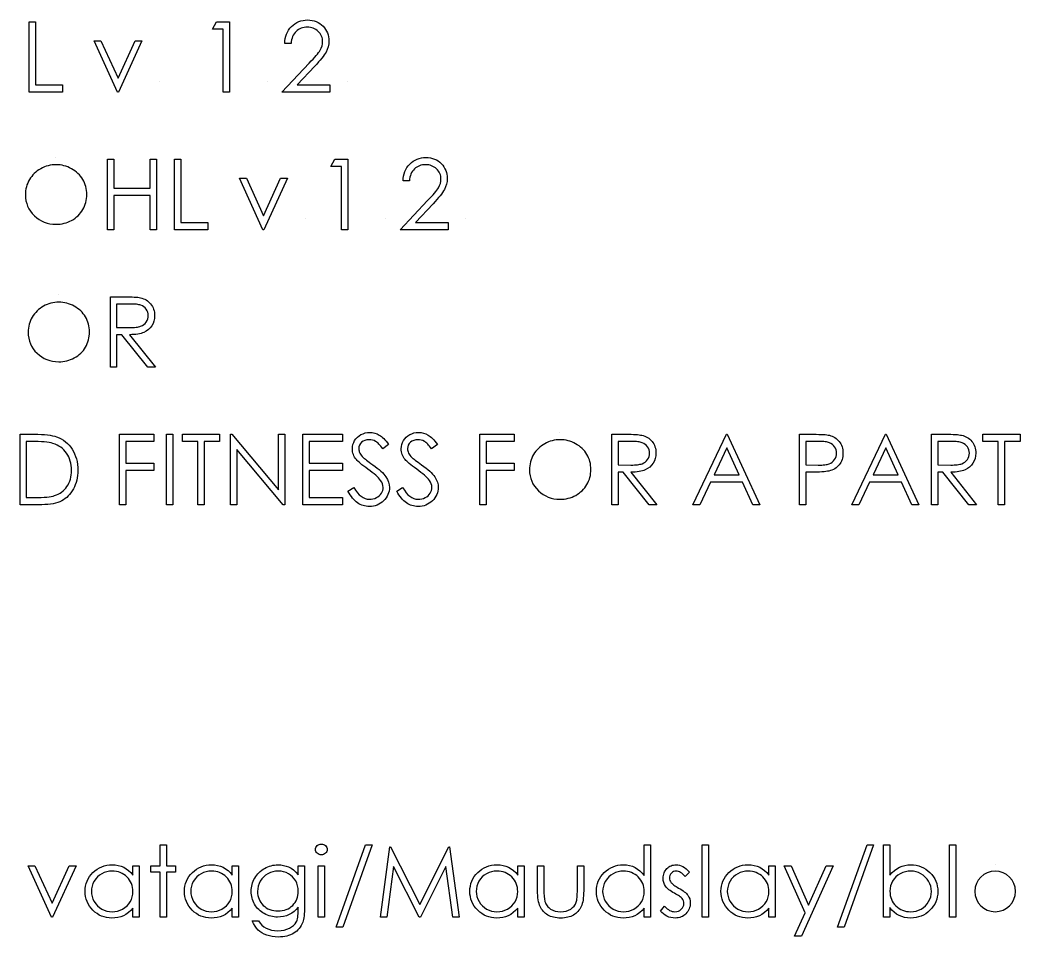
# Model space of a CAD drawing. Header units: millimetres. Extents: x 25 to 318, y 0 to 139.
# Drawn here: x 217.88 to 267.55, y 86.54 to 132.11 of the extents above; entities that cross this region are included whole.
import ezdxf

# ---------------------------------------------------------------- set-up
doc = ezdxf.new("R2010")
doc.units = ezdxf.units.MM

msp = doc.modelspace()

# ---------------------------------------------------------------- linework, layer by layer
at = {"color": 7, "linetype": 'Continuous'}
for p, q in [((224.814, 129.061), (224.814, 129.061)), ((230.154, 129.061), (230.154, 129.061)), ((234.148, 129.061), (234.148, 129.061)), ((219.654, 125.279), (219.654, 125.279)), ((232.039, 122.228), (232.039, 122.228)), ((236.032, 122.228), (236.032, 122.228)), ((240.026, 122.228), (240.026, 122.228)), ((219.789, 118.446), (219.789, 118.446)), ((244.693, 111.613), (244.692, 111.613)), ((266.322, 90.125), (266.322, 90.125))]:
    msp.add_line(p, q, dxfattribs=at)
at = {"color": 7, "linetype": 'Continuous', "flags": 128}
for points in [[(218.33, 132.023), (218.644, 132.023), (218.644, 132.023), (218.644, 128.882), (218.644, 128.882), (219.991, 128.882), (219.991, 128.882), (219.991, 128.523), (219.991, 128.523), (218.33, 128.523), (218.33, 128.523), (218.33, 132.023)], [(227.645, 132.023), (228.292, 132.023), (228.292, 132.023), (228.292, 128.523), (228.292, 128.523), (227.978, 128.523), (227.978, 128.523), (227.978, 131.664), (227.978, 131.664), (227.439, 131.664), (227.439, 131.664), (227.645, 132.023)], [(231.343, 130.946), (231.029, 130.946), (231.029, 130.946), (231.037, 131.071), (231.056, 131.19), (231.083, 131.303), (231.121, 131.411), (231.168, 131.512), (231.225, 131.609), (231.291, 131.7), (231.368, 131.785), (231.451, 131.862), (231.54, 131.928), (231.633, 131.984), (231.731, 132.031), (231.834, 132.066), (231.941, 132.092), (232.053, 132.108), (232.17, 132.113), (232.17, 132.113), (232.285, 132.108), (232.396, 132.093), (232.499, 132.069), (232.598, 132.036), (232.691, 131.991), (232.778, 131.938), (232.86, 131.876), (232.935, 131.803), (233.004, 131.724), (233.063, 131.641), (233.113, 131.555), (233.155, 131.466), (233.186, 131.372), (233.21, 131.276), (233.223, 131.176), (233.228, 131.072), (233.228, 131.072), (233.219, 130.926), (233.191, 130.785), (233.146, 130.649), (233.083, 130.518), (233.042, 130.45), (232.993, 130.377), (232.935, 130.297), (232.87, 130.213), (232.794, 130.122), (232.712, 130.026), (232.62, 129.924), (232.52, 129.816), (232.52, 129.816), (231.644, 128.882), (231.644, 128.882), (233.273, 128.882), (233.273, 128.882), (233.273, 128.523), (233.273, 128.523), (230.894, 128.523), (230.894, 128.523), (232.252, 129.971), (232.252, 129.971), (232.351, 130.075), (232.44, 130.172), (232.521, 130.262), (232.593, 130.344), (232.655, 130.421), (232.709, 130.49), (232.753, 130.552), (232.789, 130.607), (232.844, 130.713), (232.883, 130.82), (232.906, 130.931), (232.914, 131.044), (232.914, 131.044), (232.91, 131.116), (232.9, 131.184), (232.883, 131.25), (232.859, 131.314), (232.827, 131.376), (232.79, 131.434), (232.745, 131.49), (232.694, 131.544), (232.637, 131.593), (232.577, 131.636), (232.515, 131.672), (232.449, 131.701), (232.379, 131.724), (232.308, 131.74), (232.233, 131.75), (232.154, 131.754), (232.154, 131.754), (232.072, 131.75), (231.994, 131.74), (231.919, 131.724), (231.847, 131.7), (231.779, 131.671), (231.715, 131.634), (231.654, 131.591), (231.596, 131.541), (231.544, 131.486), (231.497, 131.425), (231.457, 131.358), (231.422, 131.287), (231.393, 131.21), (231.371, 131.127), (231.354, 131.039), (231.343, 130.946)], [(221.561, 131.081), (221.901, 131.081), (221.901, 131.081), (222.75, 129.218), (222.75, 129.218), (223.599, 131.081), (223.599, 131.081), (223.939, 131.081), (223.939, 131.081), (222.773, 128.523), (222.773, 128.523), (222.728, 128.523), (222.728, 128.523), (221.561, 131.081)], [(222.234, 125.19), (222.548, 125.19), (222.548, 125.19), (222.548, 123.754), (222.548, 123.754), (224.343, 123.754), (224.343, 123.754), (224.343, 125.19), (224.343, 125.19), (224.657, 125.19), (224.657, 125.19), (224.657, 121.69), (224.657, 121.69), (224.343, 121.69), (224.343, 121.69), (224.343, 123.395), (224.343, 123.395), (222.548, 123.395), (222.548, 123.395), (222.548, 121.69), (222.548, 121.69), (222.234, 121.69), (222.234, 121.69), (222.234, 125.19)], [(225.555, 125.19), (225.869, 125.19), (225.869, 125.19), (225.869, 122.049), (225.869, 122.049), (227.215, 122.049), (227.215, 122.049), (227.215, 121.69), (227.215, 121.69), (225.555, 121.69), (225.555, 121.69), (225.555, 125.19)], [(233.523, 125.19), (234.17, 125.19), (234.17, 125.19), (234.17, 121.69), (234.17, 121.69), (233.856, 121.69), (233.856, 121.69), (233.856, 124.831), (233.856, 124.831), (233.318, 124.831), (233.318, 124.831), (233.523, 125.19)], [(237.221, 124.113), (236.907, 124.113), (236.907, 124.113), (236.916, 124.237), (236.934, 124.357), (236.961, 124.47), (236.999, 124.577), (237.046, 124.679), (237.103, 124.776), (237.169, 124.866), (237.246, 124.951), (237.329, 125.028), (237.418, 125.095), (237.512, 125.151), (237.609, 125.197), (237.712, 125.233), (237.819, 125.259), (237.932, 125.274), (238.049, 125.279), (238.049, 125.279), (238.164, 125.274), (238.274, 125.26), (238.378, 125.236), (238.476, 125.202), (238.569, 125.158), (238.656, 125.105), (238.738, 125.042), (238.814, 124.969), (238.882, 124.89), (238.941, 124.807), (238.992, 124.721), (239.033, 124.632), (239.065, 124.539), (239.088, 124.442), (239.101, 124.343), (239.106, 124.239), (239.106, 124.239), (239.097, 124.093), (239.07, 123.952), (239.025, 123.816), (238.961, 123.684), (238.92, 123.617), (238.871, 123.543), (238.814, 123.464), (238.748, 123.38), (238.673, 123.289), (238.59, 123.193), (238.498, 123.091), (238.398, 122.983), (238.398, 122.983), (237.522, 122.049), (237.522, 122.049), (239.151, 122.049), (239.151, 122.049), (239.151, 121.69), (239.151, 121.69), (236.773, 121.69), (236.773, 121.69), (238.13, 123.138), (238.13, 123.138), (238.229, 123.242), (238.319, 123.339), (238.399, 123.428), (238.471, 123.511), (238.533, 123.588), (238.587, 123.656), (238.631, 123.719), (238.667, 123.774), (238.722, 123.879), (238.761, 123.987), (238.784, 124.097), (238.792, 124.211), (238.792, 124.211), (238.788, 124.282), (238.778, 124.351), (238.761, 124.417), (238.737, 124.481), (238.706, 124.542), (238.668, 124.601), (238.624, 124.657), (238.572, 124.711), (238.515, 124.76), (238.455, 124.803), (238.393, 124.838), (238.327, 124.868), (238.258, 124.891), (238.186, 124.907), (238.111, 124.917), (238.033, 124.92), (238.033, 124.92), (237.951, 124.917), (237.872, 124.907), (237.797, 124.89), (237.725, 124.867), (237.657, 124.838), (237.593, 124.801), (237.532, 124.758), (237.474, 124.708), (237.422, 124.653), (237.376, 124.592), (237.335, 124.525), (237.3, 124.453), (237.271, 124.376), (237.249, 124.294), (237.232, 124.206), (237.221, 124.113)], [(219.669, 124.92), (219.57, 124.918), (219.472, 124.908), (219.375, 124.892), (219.28, 124.871), (219.186, 124.842), (219.092, 124.807), (219.001, 124.767), (218.911, 124.72), (218.824, 124.668), (218.742, 124.611), (218.665, 124.55), (218.593, 124.485), (218.525, 124.416), (218.462, 124.342), (218.405, 124.263), (218.352, 124.181), (218.305, 124.095), (218.264, 124.007), (218.229, 123.916), (218.201, 123.822), (218.179, 123.727), (218.163, 123.629), (218.154, 123.529), (218.151, 123.426), (218.151, 123.426), (218.158, 123.274), (218.179, 123.129), (218.213, 122.99), (218.262, 122.857), (218.325, 122.729), (218.401, 122.608), (218.492, 122.493), (218.596, 122.384), (218.71, 122.284), (218.83, 122.198), (218.956, 122.125), (219.087, 122.065), (219.224, 122.018), (219.367, 121.985), (219.515, 121.965), (219.669, 121.959), (219.669, 121.959), (219.773, 121.962), (219.875, 121.971), (219.975, 121.986), (220.073, 122.008), (220.169, 122.035), (220.263, 122.068), (220.355, 122.108), (220.446, 122.154), (220.533, 122.205), (220.615, 122.26), (220.691, 122.321), (220.763, 122.385), (220.831, 122.454), (220.893, 122.527), (220.95, 122.605), (221.002, 122.688), (221.049, 122.774), (221.09, 122.863), (221.124, 122.953), (221.152, 123.046), (221.174, 123.142), (221.19, 123.239), (221.199, 123.339), (221.202, 123.442), (221.202, 123.442), (221.199, 123.543), (221.19, 123.643), (221.174, 123.74), (221.152, 123.834), (221.124, 123.926), (221.09, 124.015), (221.049, 124.102), (221.002, 124.187), (220.95, 124.268), (220.892, 124.345), (220.829, 124.418), (220.762, 124.487), (220.689, 124.552), (220.61, 124.612), (220.528, 124.668), (220.439, 124.72), (220.348, 124.767), (220.255, 124.807), (220.161, 124.842), (220.066, 124.871), (219.968, 124.892), (219.87, 124.908), (219.77, 124.918), (219.669, 124.92)], [(228.785, 124.247), (229.126, 124.247), (229.126, 124.247), (229.975, 122.385), (229.975, 122.385), (230.824, 124.247), (230.824, 124.247), (231.164, 124.247), (231.164, 124.247), (229.997, 121.69), (229.997, 121.69), (229.952, 121.69), (229.952, 121.69), (228.785, 124.247)], [(222.369, 118.356), (223.069, 118.356), (223.069, 118.356), (223.209, 118.356), (223.338, 118.353), (223.455, 118.349), (223.56, 118.344), (223.653, 118.337), (223.735, 118.33), (223.805, 118.32), (223.862, 118.309), (223.862, 118.309), (223.939, 118.288), (224.012, 118.262), (224.081, 118.231), (224.146, 118.196), (224.208, 118.154), (224.266, 118.108), (224.321, 118.057), (224.371, 118), (224.417, 117.94), (224.457, 117.875), (224.491, 117.808), (224.518, 117.737), (224.54, 117.663), (224.556, 117.586), (224.565, 117.504), (224.568, 117.42), (224.568, 117.42), (224.559, 117.281), (224.533, 117.15), (224.49, 117.028), (224.429, 116.915), (224.353, 116.812), (224.262, 116.723), (224.155, 116.648), (224.035, 116.585), (223.967, 116.559), (223.894, 116.536), (223.815, 116.517), (223.73, 116.501), (223.638, 116.488), (223.54, 116.479), (223.437, 116.474), (223.327, 116.472), (223.327, 116.472), (224.612, 114.856), (224.612, 114.856), (224.224, 114.856), (224.224, 114.856), (222.938, 116.472), (222.938, 116.472), (222.683, 116.472), (222.683, 116.472), (222.683, 114.856), (222.683, 114.856), (222.369, 114.856), (222.369, 114.856), (222.369, 118.356)], [(219.804, 118.087), (219.705, 118.084), (219.606, 118.074), (219.51, 118.059), (219.414, 118.037), (219.32, 118.008), (219.227, 117.974), (219.136, 117.933), (219.045, 117.886), (218.959, 117.835), (218.877, 117.778), (218.799, 117.717), (218.727, 117.652), (218.66, 117.582), (218.597, 117.509), (218.539, 117.43), (218.487, 117.347), (218.44, 117.262), (218.398, 117.173), (218.364, 117.082), (218.336, 116.989), (218.314, 116.894), (218.298, 116.796), (218.288, 116.695), (218.285, 116.592), (218.285, 116.592), (218.292, 116.441), (218.314, 116.296), (218.348, 116.157), (218.397, 116.024), (218.459, 115.896), (218.536, 115.775), (218.626, 115.66), (218.731, 115.55), (218.845, 115.451), (218.965, 115.365), (219.09, 115.292), (219.221, 115.232), (219.359, 115.185), (219.501, 115.152), (219.65, 115.132), (219.804, 115.125), (219.804, 115.125), (219.908, 115.128), (220.01, 115.137), (220.11, 115.153), (220.208, 115.175), (220.304, 115.202), (220.398, 115.235), (220.49, 115.275), (220.58, 115.32), (220.667, 115.372), (220.749, 115.427), (220.826, 115.487), (220.898, 115.552), (220.965, 115.62), (221.028, 115.694), (221.084, 115.772), (221.137, 115.855), (221.184, 115.941), (221.225, 116.029), (221.259, 116.12), (221.287, 116.213), (221.309, 116.308), (221.324, 116.406), (221.334, 116.506), (221.337, 116.608), (221.337, 116.608), (221.334, 116.71), (221.324, 116.81), (221.309, 116.906), (221.287, 117.001), (221.259, 117.093), (221.225, 117.182), (221.184, 117.269), (221.137, 117.354), (221.084, 117.435), (221.027, 117.512), (220.964, 117.585), (220.896, 117.654), (220.824, 117.718), (220.745, 117.779), (220.662, 117.835), (220.574, 117.886), (220.483, 117.933), (220.39, 117.974), (220.296, 118.008), (220.2, 118.037), (220.103, 118.059), (220.005, 118.074), (219.905, 118.084), (219.804, 118.087)], [(222.683, 117.997), (222.683, 116.831), (222.683, 116.831), (223.324, 116.826), (223.324, 116.826), (223.413, 116.826), (223.498, 116.83), (223.575, 116.835), (223.648, 116.842), (223.714, 116.851), (223.773, 116.862), (223.827, 116.875), (223.875, 116.891), (223.959, 116.929), (224.034, 116.976), (224.098, 117.033), (224.153, 117.1), (224.197, 117.174), (224.228, 117.252), (224.247, 117.335), (224.253, 117.421), (224.253, 117.421), (224.247, 117.505), (224.228, 117.586), (224.196, 117.662), (224.152, 117.734), (224.097, 117.8), (224.035, 117.856), (223.965, 117.901), (223.886, 117.936), (223.841, 117.95), (223.79, 117.963), (223.732, 117.973), (223.667, 117.982), (223.595, 117.989), (223.517, 117.994), (223.431, 117.997), (223.339, 117.997), (223.339, 117.997), (222.683, 117.997)], [(217.882, 108.023), (217.882, 111.523), (217.882, 111.523), (218.588, 111.523), (218.588, 111.523), (218.773, 111.521), (218.945, 111.515), (219.103, 111.505), (219.249, 111.491), (219.381, 111.474), (219.5, 111.452), (219.606, 111.426), (219.699, 111.397), (219.699, 111.397), (219.82, 111.348), (219.933, 111.292), (220.04, 111.226), (220.141, 111.153), (220.234, 111.071), (220.321, 110.982), (220.401, 110.884), (220.474, 110.778), (220.54, 110.665), (220.596, 110.548), (220.644, 110.424), (220.683, 110.296), (220.714, 110.162), (220.736, 110.023), (220.749, 109.878), (220.753, 109.729), (220.753, 109.729), (220.75, 109.599), (220.739, 109.474), (220.723, 109.352), (220.698, 109.234), (220.667, 109.121), (220.629, 109.011), (220.584, 108.905), (220.532, 108.803), (220.474, 108.706), (220.413, 108.617), (220.347, 108.533), (220.278, 108.456), (220.204, 108.385), (220.126, 108.322), (220.043, 108.264), (219.957, 108.213), (219.864, 108.168), (219.763, 108.129), (219.652, 108.097), (219.533, 108.071), (219.404, 108.05), (219.267, 108.035), (219.121, 108.026), (218.966, 108.023), (218.966, 108.023), (217.882, 108.023)], [(222.817, 111.523), (224.523, 111.523), (224.523, 111.523), (224.523, 111.164), (224.523, 111.164), (223.132, 111.164), (223.132, 111.164), (223.132, 110.087), (223.132, 110.087), (224.523, 110.087), (224.523, 110.087), (224.523, 109.728), (224.523, 109.728), (223.132, 109.728), (223.132, 109.728), (223.132, 108.023), (223.132, 108.023), (222.818, 108.023), (222.818, 108.023), (222.818, 111.523)], [(225.151, 111.523), (225.465, 111.523), (225.465, 111.523), (225.465, 108.023), (225.465, 108.023), (225.151, 108.023), (225.151, 108.023), (225.151, 111.523)], [(225.958, 111.164), (225.959, 111.523), (225.959, 111.523), (227.798, 111.523), (227.798, 111.523), (227.798, 111.164), (227.798, 111.164), (227.035, 111.164), (227.035, 111.164), (227.035, 108.023), (227.035, 108.023), (226.721, 108.023), (226.721, 108.023), (226.721, 111.164), (226.721, 111.164), (225.959, 111.164)], [(228.337, 108.023), (228.337, 111.523), (228.337, 111.523), (228.403, 111.523), (228.403, 111.523), (230.715, 108.768), (230.715, 108.768), (230.715, 111.523), (230.715, 111.523), (231.029, 111.523), (231.029, 111.523), (231.029, 108.023), (231.029, 108.023), (230.958, 108.023), (230.958, 108.023), (228.651, 110.771), (228.651, 110.771), (228.651, 108.023), (228.651, 108.023), (228.337, 108.023)], [(231.926, 111.523), (233.901, 111.523), (233.901, 111.523), (233.901, 111.164), (233.901, 111.164), (232.241, 111.164), (232.241, 111.164), (232.241, 110.087), (232.241, 110.087), (233.901, 110.087), (233.901, 110.087), (233.901, 109.728), (233.901, 109.728), (232.241, 109.728), (232.241, 109.728), (232.241, 108.382), (232.241, 108.382), (233.901, 108.382), (233.901, 108.382), (233.901, 108.023), (233.901, 108.023), (231.927, 108.023), (231.927, 108.023), (231.927, 111.523)], [(234.17, 108.698), (234.466, 108.875), (234.466, 108.875), (234.551, 108.739), (234.638, 108.62), (234.73, 108.52), (234.824, 108.438), (234.922, 108.374), (235.023, 108.329), (235.127, 108.301), (235.234, 108.292), (235.234, 108.292), (235.326, 108.297), (235.415, 108.312), (235.502, 108.338), (235.585, 108.373), (235.662, 108.418), (235.729, 108.47), (235.787, 108.528), (235.835, 108.593), (235.872, 108.663), (235.899, 108.735), (235.914, 108.809), (235.92, 108.885), (235.92, 108.885), (235.912, 108.972), (235.889, 109.059), (235.849, 109.144), (235.795, 109.229), (235.795, 109.229), (235.747, 109.288), (235.691, 109.351), (235.625, 109.416), (235.551, 109.485), (235.467, 109.556), (235.375, 109.63), (235.274, 109.707), (235.164, 109.787), (235.164, 109.787), (235.054, 109.866), (234.955, 109.94), (234.867, 110.008), (234.79, 110.071), (234.723, 110.128), (234.668, 110.178), (234.624, 110.224), (234.59, 110.263), (234.59, 110.263), (234.544, 110.325), (234.505, 110.388), (234.471, 110.453), (234.444, 110.52), (234.422, 110.586), (234.406, 110.655), (234.397, 110.725), (234.394, 110.796), (234.394, 110.796), (234.401, 110.907), (234.422, 111.013), (234.457, 111.114), (234.505, 111.21), (234.567, 111.299), (234.639, 111.378), (234.723, 111.446), (234.818, 111.505), (234.921, 111.552), (235.029, 111.586), (235.14, 111.606), (235.257, 111.613), (235.257, 111.613), (235.38, 111.605), (235.5, 111.581), (235.615, 111.541), (235.727, 111.486), (235.782, 111.451), (235.837, 111.409), (235.894, 111.361), (235.952, 111.306), (236.01, 111.245), (236.069, 111.177), (236.129, 111.102), (236.189, 111.02), (236.189, 111.02), (235.905, 110.805), (235.905, 110.805), (235.853, 110.871), (235.804, 110.93), (235.756, 110.984), (235.71, 111.032), (235.666, 111.074), (235.624, 111.111), (235.584, 111.141), (235.546, 111.166), (235.47, 111.205), (235.391, 111.232), (235.308, 111.248), (235.222, 111.254), (235.222, 111.254), (235.114, 111.246), (235.016, 111.221), (234.929, 111.181), (234.852, 111.125), (234.789, 111.058), (234.744, 110.983), (234.718, 110.9), (234.709, 110.811), (234.709, 110.811), (234.711, 110.754), (234.721, 110.699), (234.736, 110.644), (234.758, 110.59), (234.788, 110.536), (234.828, 110.479), (234.878, 110.42), (234.939, 110.358), (234.939, 110.358), (234.962, 110.338), (234.995, 110.311), (235.039, 110.278), (235.093, 110.238), (235.157, 110.191), (235.231, 110.137), (235.315, 110.077), (235.41, 110.01), (235.41, 110.01), (235.523, 109.926), (235.628, 109.846), (235.722, 109.767), (235.808, 109.691), (235.884, 109.617), (235.952, 109.546), (236.01, 109.476), (236.058, 109.409), (236.135, 109.277), (236.19, 109.145), (236.223, 109.013), (236.234, 108.88), (236.234, 108.88), (236.23, 108.786), (236.216, 108.695), (236.194, 108.608), (236.161, 108.523), (236.121, 108.441), (236.07, 108.362), (236.011, 108.287), (235.943, 108.215), (235.868, 108.149), (235.789, 108.092), (235.706, 108.043), (235.62, 108.004), (235.53, 107.973), (235.435, 107.951), (235.337, 107.937), (235.234, 107.933), (235.234, 107.933), (235.155, 107.936), (235.077, 107.944), (235.002, 107.958), (234.928, 107.977), (234.856, 108.002), (234.786, 108.032), (234.718, 108.068), (234.652, 108.109), (234.587, 108.157), (234.524, 108.212), (234.462, 108.275), (234.401, 108.345), (234.341, 108.422), (234.283, 108.507), (234.226, 108.599), (234.17, 108.698)], [(236.593, 108.698), (236.889, 108.875), (236.889, 108.875), (236.974, 108.739), (237.062, 108.62), (237.153, 108.52), (237.247, 108.438), (237.345, 108.374), (237.446, 108.329), (237.55, 108.301), (237.657, 108.292), (237.657, 108.292), (237.749, 108.297), (237.838, 108.312), (237.925, 108.338), (238.008, 108.373), (238.085, 108.418), (238.152, 108.47), (238.21, 108.528), (238.258, 108.593), (238.295, 108.663), (238.322, 108.735), (238.338, 108.809), (238.343, 108.885), (238.343, 108.885), (238.335, 108.972), (238.312, 109.059), (238.272, 109.144), (238.218, 109.229), (238.218, 109.229), (238.17, 109.288), (238.114, 109.351), (238.048, 109.416), (237.974, 109.485), (237.89, 109.556), (237.798, 109.63), (237.697, 109.707), (237.587, 109.787), (237.587, 109.787), (237.477, 109.866), (237.378, 109.94), (237.29, 110.008), (237.213, 110.071), (237.146, 110.128), (237.091, 110.178), (237.047, 110.224), (237.013, 110.263), (237.013, 110.263), (236.968, 110.325), (236.928, 110.388), (236.894, 110.453), (236.867, 110.52), (236.845, 110.586), (236.829, 110.655), (236.82, 110.725), (236.818, 110.796), (236.818, 110.796), (236.825, 110.907), (236.846, 111.013), (236.88, 111.114), (236.928, 111.21), (236.99, 111.299), (237.062, 111.378), (237.146, 111.446), (237.241, 111.505), (237.344, 111.552), (237.452, 111.586), (237.564, 111.606), (237.68, 111.613), (237.68, 111.613), (237.803, 111.605), (237.923, 111.581), (238.038, 111.541), (238.15, 111.486), (238.205, 111.451), (238.26, 111.409), (238.317, 111.361), (238.375, 111.306), (238.433, 111.245), (238.492, 111.177), (238.552, 111.102), (238.612, 111.02), (238.612, 111.02), (238.328, 110.805), (238.328, 110.805), (238.277, 110.871), (238.227, 110.93), (238.179, 110.984), (238.133, 111.032), (238.089, 111.074), (238.047, 111.111), (238.007, 111.141), (237.969, 111.166), (237.893, 111.205), (237.814, 111.232), (237.731, 111.248), (237.645, 111.254), (237.645, 111.254), (237.537, 111.246), (237.439, 111.221), (237.352, 111.181), (237.275, 111.125), (237.212, 111.058), (237.167, 110.983), (237.141, 110.9), (237.132, 110.811), (237.132, 110.811), (237.134, 110.754), (237.144, 110.699), (237.159, 110.644), (237.181, 110.59), (237.211, 110.536), (237.251, 110.479), (237.301, 110.42), (237.362, 110.358), (237.362, 110.358), (237.385, 110.338), (237.418, 110.311), (237.462, 110.278), (237.516, 110.238), (237.58, 110.191), (237.654, 110.137), (237.738, 110.077), (237.833, 110.01), (237.833, 110.01), (237.946, 109.926), (238.051, 109.846), (238.145, 109.767), (238.231, 109.691), (238.307, 109.617), (238.375, 109.546), (238.433, 109.476), (238.481, 109.409), (238.558, 109.277), (238.613, 109.145), (238.646, 109.013), (238.657, 108.88), (238.657, 108.88), (238.653, 108.786), (238.639, 108.695), (238.617, 108.608), (238.584, 108.523), (238.544, 108.441), (238.493, 108.362), (238.434, 108.287), (238.366, 108.215), (238.291, 108.149), (238.212, 108.092), (238.129, 108.043), (238.043, 108.004), (237.953, 107.973), (237.858, 107.951), (237.76, 107.937), (237.657, 107.933), (237.657, 107.933), (237.578, 107.936), (237.5, 107.944), (237.425, 107.958), (237.351, 107.977), (237.28, 108.002), (237.209, 108.032), (237.141, 108.068), (237.075, 108.109), (237.01, 108.157), (236.947, 108.212), (236.885, 108.275), (236.824, 108.345), (236.764, 108.422), (236.706, 108.507), (236.649, 108.599), (236.593, 108.698)], [(240.721, 111.523), (242.427, 111.523), (242.427, 111.523), (242.427, 111.164), (242.427, 111.164), (241.035, 111.164), (241.035, 111.164), (241.035, 110.087), (241.035, 110.087), (242.427, 110.087), (242.427, 110.087), (242.427, 109.728), (242.427, 109.728), (241.035, 109.728), (241.035, 109.728), (241.035, 108.023), (241.035, 108.023), (240.721, 108.023), (240.721, 108.023), (240.721, 111.523)], [(247.273, 111.523), (247.973, 111.523), (247.973, 111.523), (248.113, 111.522), (248.242, 111.52), (248.359, 111.516), (248.464, 111.511), (248.557, 111.504), (248.638, 111.496), (248.709, 111.486), (248.766, 111.475), (248.766, 111.475), (248.842, 111.455), (248.915, 111.429), (248.985, 111.398), (249.05, 111.362), (249.112, 111.321), (249.17, 111.275), (249.225, 111.224), (249.275, 111.167), (249.321, 111.106), (249.361, 111.042), (249.395, 110.975), (249.422, 110.904), (249.444, 110.829), (249.459, 110.752), (249.469, 110.671), (249.471, 110.587), (249.471, 110.587), (249.463, 110.447), (249.437, 110.317), (249.394, 110.195), (249.333, 110.081), (249.257, 109.979), (249.166, 109.89), (249.059, 109.814), (248.939, 109.752), (248.871, 109.726), (248.798, 109.703), (248.719, 109.684), (248.634, 109.668), (248.542, 109.655), (248.444, 109.646), (248.34, 109.64), (248.23, 109.638), (248.23, 109.638), (249.516, 108.023), (249.516, 108.023), (249.128, 108.023), (249.128, 108.023), (247.842, 109.638), (247.842, 109.638), (247.587, 109.638), (247.587, 109.638), (247.587, 108.023), (247.587, 108.023), (247.273, 108.023), (247.273, 108.023), (247.273, 111.523)], [(253.016, 111.523), (254.632, 108.023), (254.632, 108.023), (254.29, 108.023), (254.29, 108.023), (253.773, 109.145), (253.773, 109.145), (252.186, 109.145), (252.186, 109.145), (251.654, 108.023), (251.654, 108.023), (251.311, 108.023), (251.311, 108.023), (252.971, 111.523), (252.971, 111.523), (253.016, 111.523)], [(256.606, 111.523), (257.292, 111.523), (257.292, 111.523), (257.434, 111.522), (257.564, 111.519), (257.682, 111.515), (257.787, 111.51), (257.881, 111.503), (257.963, 111.493), (258.032, 111.483), (258.09, 111.47), (258.09, 111.47), (258.162, 111.449), (258.23, 111.423), (258.296, 111.392), (258.358, 111.357), (258.416, 111.316), (258.472, 111.27), (258.524, 111.22), (258.572, 111.165), (258.616, 111.105), (258.654, 111.042), (258.686, 110.975), (258.713, 110.905), (258.733, 110.829), (258.748, 110.752), (258.757, 110.67), (258.76, 110.584), (258.76, 110.584), (258.757, 110.498), (258.748, 110.416), (258.734, 110.337), (258.714, 110.263), (258.687, 110.192), (258.655, 110.126), (258.618, 110.062), (258.574, 110.004), (258.526, 109.949), (258.472, 109.898), (258.415, 109.853), (258.353, 109.812), (258.287, 109.776), (258.216, 109.745), (258.141, 109.718), (258.062, 109.696), (258.062, 109.696), (257.996, 109.682), (257.916, 109.671), (257.825, 109.661), (257.719, 109.653), (257.602, 109.647), (257.471, 109.642), (257.327, 109.639), (257.17, 109.638), (257.17, 109.638), (256.92, 109.638), (256.92, 109.638), (256.92, 108.023), (256.92, 108.023), (256.606, 108.023), (256.606, 108.023), (256.606, 111.523)], [(260.914, 111.523), (262.529, 108.023), (262.529, 108.023), (262.188, 108.023), (262.188, 108.023), (261.67, 109.145), (261.67, 109.145), (260.084, 109.145), (260.084, 109.145), (259.551, 108.023), (259.551, 108.023), (259.209, 108.023), (259.209, 108.023), (260.869, 111.523), (260.869, 111.523), (260.914, 111.523)], [(263.157, 111.523), (263.858, 111.523), (263.858, 111.523), (263.998, 111.522), (264.127, 111.52), (264.243, 111.516), (264.348, 111.511), (264.442, 111.504), (264.523, 111.496), (264.593, 111.486), (264.651, 111.475), (264.651, 111.475), (264.727, 111.455), (264.8, 111.429), (264.869, 111.398), (264.935, 111.362), (264.996, 111.321), (265.055, 111.275), (265.109, 111.224), (265.16, 111.167), (265.206, 111.106), (265.246, 111.042), (265.28, 110.975), (265.307, 110.904), (265.329, 110.829), (265.344, 110.752), (265.353, 110.671), (265.356, 110.587), (265.356, 110.587), (265.348, 110.447), (265.322, 110.317), (265.278, 110.195), (265.218, 110.081), (265.141, 109.979), (265.05, 109.89), (264.944, 109.814), (264.823, 109.752), (264.756, 109.726), (264.683, 109.703), (264.604, 109.684), (264.518, 109.668), (264.426, 109.655), (264.329, 109.646), (264.225, 109.64), (264.115, 109.638), (264.115, 109.638), (265.401, 108.023), (265.401, 108.023), (265.012, 108.023), (265.012, 108.023), (263.727, 109.638), (263.727, 109.638), (263.471, 109.638), (263.471, 109.638), (263.471, 108.023), (263.471, 108.023), (263.157, 108.023), (263.157, 108.023), (263.157, 111.523)], [(265.715, 111.164), (265.715, 111.523), (265.715, 111.523), (267.555, 111.523), (267.555, 111.523), (267.555, 111.164), (267.555, 111.164), (266.792, 111.164), (266.792, 111.164), (266.792, 108.023), (266.792, 108.023), (266.478, 108.023), (266.478, 108.023), (266.478, 111.164), (266.478, 111.164), (265.715, 111.164)], [(218.196, 108.382), (218.597, 108.382), (218.597, 108.382), (218.771, 108.383), (218.931, 108.387), (219.076, 108.394), (219.208, 108.404), (219.327, 108.417), (219.431, 108.432), (219.522, 108.45), (219.598, 108.471), (219.598, 108.471), (219.693, 108.506), (219.784, 108.547), (219.869, 108.594), (219.948, 108.648), (220.022, 108.708), (220.092, 108.775), (220.155, 108.847), (220.214, 108.926), (220.267, 109.011), (220.312, 109.1), (220.352, 109.193), (220.383, 109.291), (220.408, 109.394), (220.425, 109.502), (220.436, 109.613), (220.439, 109.729), (220.439, 109.729), (220.436, 109.852), (220.424, 109.97), (220.405, 110.083), (220.378, 110.191), (220.344, 110.296), (220.302, 110.395), (220.253, 110.491), (220.195, 110.581), (220.132, 110.666), (220.061, 110.744), (219.986, 110.815), (219.904, 110.879), (219.817, 110.936), (219.723, 110.987), (219.623, 111.029), (219.517, 111.066), (219.517, 111.066), (219.429, 111.089), (219.328, 111.109), (219.213, 111.125), (219.085, 111.139), (218.945, 111.15), (218.79, 111.158), (218.623, 111.163), (218.442, 111.164), (218.442, 111.164), (218.196, 111.164), (218.196, 111.164), (218.196, 108.382)], [(244.708, 111.254), (244.608, 111.251), (244.51, 111.241), (244.413, 111.226), (244.318, 111.204), (244.224, 111.175), (244.131, 111.141), (244.04, 111.1), (243.949, 111.053), (243.862, 111.001), (243.78, 110.944), (243.703, 110.883), (243.631, 110.818), (243.564, 110.749), (243.501, 110.675), (243.443, 110.597), (243.391, 110.514), (243.344, 110.428), (243.302, 110.34), (243.268, 110.249), (243.24, 110.156), (243.217, 110.06), (243.202, 109.962), (243.192, 109.862), (243.189, 109.759), (243.189, 109.759), (243.196, 109.607), (243.217, 109.462), (243.252, 109.323), (243.301, 109.19), (243.363, 109.063), (243.44, 108.941), (243.53, 108.826), (243.635, 108.717), (243.749, 108.617), (243.869, 108.531), (243.994, 108.458), (244.125, 108.399), (244.263, 108.352), (244.405, 108.319), (244.554, 108.298), (244.708, 108.292), (244.708, 108.292), (244.812, 108.295), (244.913, 108.304), (245.014, 108.319), (245.112, 108.341), (245.208, 108.369), (245.302, 108.402), (245.394, 108.441), (245.484, 108.487), (245.571, 108.538), (245.653, 108.594), (245.729, 108.654), (245.802, 108.718), (245.869, 108.787), (245.931, 108.861), (245.988, 108.939), (246.041, 109.021), (246.088, 109.108), (246.128, 109.196), (246.163, 109.286), (246.191, 109.38), (246.213, 109.475), (246.228, 109.572), (246.238, 109.673), (246.241, 109.775), (246.241, 109.775), (246.238, 109.877), (246.228, 109.976), (246.213, 110.073), (246.191, 110.168), (246.163, 110.259), (246.128, 110.349), (246.088, 110.435), (246.041, 110.52), (245.988, 110.602), (245.931, 110.679), (245.868, 110.752), (245.8, 110.82), (245.727, 110.885), (245.649, 110.945), (245.566, 111.001), (245.478, 111.053), (245.387, 111.1), (245.293, 111.141), (245.199, 111.175), (245.104, 111.204), (245.007, 111.226), (244.908, 111.241), (244.809, 111.251), (244.708, 111.254)], [(247.587, 111.164), (247.587, 109.997), (247.587, 109.997), (248.228, 109.992), (248.228, 109.992), (248.317, 109.993), (248.401, 109.997), (248.479, 110.001), (248.552, 110.008), (248.617, 110.018), (248.677, 110.029), (248.731, 110.042), (248.779, 110.058), (248.863, 110.095), (248.938, 110.142), (249.002, 110.2), (249.057, 110.266), (249.101, 110.341), (249.132, 110.419), (249.151, 110.501), (249.157, 110.588), (249.157, 110.588), (249.151, 110.672), (249.132, 110.752), (249.1, 110.829), (249.056, 110.901), (249.001, 110.967), (248.939, 111.022), (248.868, 111.068), (248.79, 111.103), (248.745, 111.117), (248.694, 111.13), (248.636, 111.14), (248.571, 111.149), (248.499, 111.156), (248.42, 111.16), (248.335, 111.163), (248.243, 111.164), (248.243, 111.164), (247.587, 111.164)], [(252.99, 110.841), (252.356, 109.504), (252.356, 109.504), (253.607, 109.504), (253.607, 109.504), (252.99, 110.841)], [(256.92, 111.164), (256.92, 109.997), (256.92, 109.997), (257.533, 109.99), (257.533, 109.99), (257.623, 109.99), (257.706, 109.994), (257.783, 109.999), (257.855, 110.006), (257.919, 110.015), (257.978, 110.025), (258.03, 110.039), (258.076, 110.053), (258.158, 110.091), (258.23, 110.137), (258.293, 110.195), (258.347, 110.262), (258.39, 110.336), (258.421, 110.414), (258.439, 110.496), (258.446, 110.583), (258.446, 110.583), (258.439, 110.667), (258.421, 110.748), (258.39, 110.825), (258.347, 110.899), (258.294, 110.966), (258.233, 111.022), (258.164, 111.068), (258.087, 111.103), (258.044, 111.117), (257.994, 111.13), (257.937, 111.14), (257.875, 111.149), (257.806, 111.156), (257.731, 111.16), (257.649, 111.163), (257.56, 111.164), (257.56, 111.164), (256.92, 111.164)], [(260.888, 110.841), (260.254, 109.504), (260.254, 109.504), (261.505, 109.504), (261.505, 109.504), (260.888, 110.841)], [(263.471, 111.164), (263.471, 109.997), (263.471, 109.997), (264.112, 109.992), (264.112, 109.992), (264.202, 109.993), (264.286, 109.997), (264.364, 110.001), (264.436, 110.008), (264.502, 110.018), (264.562, 110.029), (264.616, 110.042), (264.663, 110.058), (264.747, 110.095), (264.822, 110.142), (264.887, 110.2), (264.942, 110.266), (264.986, 110.341), (265.017, 110.419), (265.036, 110.501), (265.042, 110.588), (265.042, 110.588), (265.036, 110.672), (265.017, 110.752), (264.984, 110.829), (264.94, 110.901), (264.886, 110.967), (264.823, 111.022), (264.753, 111.068), (264.674, 111.103), (264.63, 111.117), (264.578, 111.13), (264.52, 111.14), (264.456, 111.149), (264.384, 111.156), (264.305, 111.16), (264.219, 111.163), (264.128, 111.164), (264.128, 111.164), (263.471, 111.164)], [(224.837, 91.113), (225.151, 91.113), (225.151, 91.113), (225.151, 90.081), (225.151, 90.081), (225.6, 90.081), (225.6, 90.081), (225.6, 89.766), (225.6, 89.766), (225.151, 89.766), (225.151, 89.766), (225.151, 87.523), (225.151, 87.523), (224.837, 87.523), (224.837, 87.523), (224.837, 89.766), (224.837, 89.766), (224.388, 89.766), (224.388, 89.766), (224.388, 90.081), (224.388, 90.081), (224.837, 90.081), (224.837, 90.081), (224.837, 91.113)], [(232.845, 91.158), (232.903, 91.153), (232.957, 91.138), (233.007, 91.113), (233.052, 91.078), (233.09, 91.037), (233.116, 90.991), (233.132, 90.941), (233.138, 90.887), (233.138, 90.887), (233.132, 90.834), (233.116, 90.785), (233.09, 90.74), (233.052, 90.698), (233.007, 90.664), (232.957, 90.639), (232.903, 90.624), (232.845, 90.619), (232.845, 90.619), (232.787, 90.624), (232.735, 90.639), (232.685, 90.664), (232.64, 90.698), (232.603, 90.74), (232.576, 90.785), (232.56, 90.834), (232.555, 90.887), (232.555, 90.887), (232.56, 90.941), (232.576, 90.991), (232.603, 91.037), (232.64, 91.078), (232.685, 91.113), (232.735, 91.138), (232.787, 91.153), (232.845, 91.158)], [(235.382, 91.113), (233.918, 87.029), (233.918, 87.029), (233.587, 87.029), (233.587, 87.029), (235.051, 91.113), (235.051, 91.113), (235.382, 91.113)], [(235.785, 87.523), (236.248, 91.023), (236.248, 91.023), (236.292, 91.023), (236.292, 91.023), (237.737, 88.151), (237.737, 88.151), (239.179, 91.023), (239.179, 91.023), (239.224, 91.023), (239.224, 91.023), (239.689, 87.523), (239.689, 87.523), (239.374, 87.523), (239.374, 87.523), (239.039, 90.041), (239.039, 90.041), (237.775, 87.523), (237.775, 87.523), (237.704, 87.523), (237.704, 87.523), (236.436, 90.047), (236.436, 90.047), (236.102, 87.523), (236.102, 87.523), (235.785, 87.523)], [(249.202, 91.113), (249.202, 87.523), (249.202, 87.523), (248.888, 87.523), (248.888, 87.523), (248.888, 87.965), (248.888, 87.965), (248.779, 87.848), (248.665, 87.747), (248.543, 87.662), (248.415, 87.595), (248.282, 87.544), (248.142, 87.507), (247.996, 87.485), (247.843, 87.478), (247.843, 87.478), (247.708, 87.484), (247.578, 87.503), (247.452, 87.533), (247.332, 87.575), (247.217, 87.629), (247.106, 87.696), (247.001, 87.775), (246.9, 87.866), (246.809, 87.965), (246.729, 88.07), (246.663, 88.18), (246.607, 88.296), (246.565, 88.416), (246.534, 88.542), (246.516, 88.673), (246.51, 88.809), (246.51, 88.809), (246.516, 88.942), (246.534, 89.071), (246.565, 89.194), (246.609, 89.314), (246.664, 89.427), (246.731, 89.536), (246.811, 89.64), (246.904, 89.739), (247.005, 89.83), (247.111, 89.908), (247.222, 89.975), (247.339, 90.029), (247.46, 90.071), (247.586, 90.102), (247.717, 90.119), (247.853, 90.125), (247.853, 90.125), (248.01, 90.117), (248.158, 90.092), (248.299, 90.049), (248.432, 89.99), (248.558, 89.914), (248.676, 89.822), (248.786, 89.712), (248.888, 89.586), (248.888, 89.586), (248.888, 91.113), (248.888, 91.113), (249.202, 91.113)], [(251.76, 91.113), (252.074, 91.113), (252.074, 91.113), (252.074, 87.523), (252.074, 87.523), (251.76, 87.523), (251.76, 87.523), (251.76, 91.113)], [(260.285, 91.113), (258.822, 87.029), (258.822, 87.029), (258.491, 87.029), (258.491, 87.029), (259.955, 91.113), (259.955, 91.113), (260.285, 91.113)], [(260.779, 87.523), (260.779, 91.113), (260.779, 91.113), (261.093, 91.113), (261.093, 91.113), (261.093, 89.616), (261.093, 89.616), (261.202, 89.736), (261.316, 89.839), (261.437, 89.927), (261.564, 89.999), (261.698, 90.054), (261.838, 90.094), (261.984, 90.118), (262.136, 90.125), (262.136, 90.125), (262.272, 90.119), (262.403, 90.101), (262.528, 90.071), (262.649, 90.029), (262.764, 89.974), (262.875, 89.907), (262.98, 89.829), (263.08, 89.738), (263.172, 89.638), (263.251, 89.534), (263.319, 89.424), (263.374, 89.309), (263.417, 89.189), (263.447, 89.063), (263.465, 88.933), (263.471, 88.797), (263.471, 88.797), (263.465, 88.663), (263.447, 88.534), (263.416, 88.41), (263.373, 88.291), (263.317, 88.176), (263.249, 88.068), (263.169, 87.963), (263.077, 87.864), (262.976, 87.774), (262.869, 87.695), (262.758, 87.629), (262.642, 87.575), (262.521, 87.532), (262.394, 87.502), (262.263, 87.484), (262.127, 87.478), (262.127, 87.478), (261.971, 87.486), (261.823, 87.509), (261.683, 87.548), (261.55, 87.602), (261.424, 87.674), (261.306, 87.763), (261.196, 87.871), (261.093, 87.996), (261.093, 87.996), (261.093, 87.523), (261.093, 87.523), (260.779, 87.523)], [(264.055, 91.113), (264.369, 91.113), (264.369, 91.113), (264.369, 87.523), (264.369, 87.523), (264.055, 87.523), (264.055, 87.523), (264.055, 91.113)], [(218.285, 90.081), (218.626, 90.081), (218.626, 90.081), (219.475, 88.218), (219.475, 88.218), (220.324, 90.081), (220.324, 90.081), (220.664, 90.081), (220.664, 90.081), (219.497, 87.523), (219.497, 87.523), (219.452, 87.523), (219.452, 87.523), (218.285, 90.081)], [(223.805, 90.081), (223.805, 87.523), (223.805, 87.523), (223.491, 87.523), (223.491, 87.523), (223.491, 87.965), (223.491, 87.965), (223.382, 87.848), (223.268, 87.747), (223.146, 87.662), (223.018, 87.595), (222.884, 87.544), (222.745, 87.507), (222.598, 87.485), (222.446, 87.478), (222.446, 87.478), (222.311, 87.484), (222.18, 87.503), (222.055, 87.533), (221.934, 87.575), (221.819, 87.629), (221.708, 87.696), (221.603, 87.775), (221.503, 87.866), (221.411, 87.965), (221.332, 88.07), (221.265, 88.18), (221.21, 88.296), (221.167, 88.416), (221.137, 88.542), (221.119, 88.673), (221.112, 88.809), (221.112, 88.809), (221.119, 88.942), (221.137, 89.071), (221.168, 89.194), (221.211, 89.314), (221.267, 89.427), (221.334, 89.536), (221.414, 89.64), (221.506, 89.739), (221.607, 89.83), (221.714, 89.908), (221.825, 89.975), (221.941, 90.029), (222.062, 90.071), (222.189, 90.102), (222.32, 90.119), (222.456, 90.125), (222.456, 90.125), (222.612, 90.118), (222.761, 90.095), (222.902, 90.055), (223.035, 90.001), (223.16, 89.931), (223.279, 89.841), (223.388, 89.734), (223.491, 89.607), (223.491, 89.607), (223.491, 90.081), (223.491, 90.081), (223.805, 90.081)], [(228.741, 90.081), (228.741, 87.523), (228.741, 87.523), (228.427, 87.523), (228.427, 87.523), (228.427, 87.965), (228.427, 87.965), (228.318, 87.848), (228.204, 87.747), (228.082, 87.662), (227.954, 87.595), (227.82, 87.544), (227.681, 87.507), (227.534, 87.485), (227.382, 87.478), (227.382, 87.478), (227.247, 87.484), (227.116, 87.503), (226.991, 87.533), (226.87, 87.575), (226.755, 87.629), (226.644, 87.696), (226.539, 87.775), (226.439, 87.866), (226.347, 87.965), (226.268, 88.07), (226.201, 88.18), (226.146, 88.296), (226.103, 88.416), (226.073, 88.542), (226.055, 88.673), (226.048, 88.809), (226.048, 88.809), (226.055, 88.942), (226.073, 89.071), (226.104, 89.194), (226.147, 89.314), (226.203, 89.427), (226.27, 89.536), (226.35, 89.64), (226.442, 89.739), (226.543, 89.83), (226.65, 89.908), (226.761, 89.975), (226.877, 90.029), (226.998, 90.071), (227.125, 90.102), (227.256, 90.119), (227.392, 90.125), (227.392, 90.125), (227.548, 90.118), (227.697, 90.095), (227.838, 90.055), (227.971, 90.001), (228.096, 89.931), (228.215, 89.841), (228.324, 89.734), (228.427, 89.607), (228.427, 89.607), (228.427, 90.081), (228.427, 90.081), (228.741, 90.081)], [(231.702, 90.081), (232.016, 90.081), (232.016, 90.081), (232.016, 88.051), (232.016, 88.051), (232.015, 87.921), (232.011, 87.801), (232.003, 87.689), (231.993, 87.587), (231.98, 87.493), (231.964, 87.409), (231.945, 87.333), (231.923, 87.266), (231.923, 87.266), (231.888, 87.181), (231.847, 87.101), (231.801, 87.026), (231.748, 86.956), (231.69, 86.89), (231.626, 86.83), (231.556, 86.775), (231.479, 86.725), (231.399, 86.681), (231.314, 86.642), (231.225, 86.609), (231.131, 86.583), (231.035, 86.562), (230.934, 86.548), (230.829, 86.539), (230.72, 86.536), (230.72, 86.536), (230.561, 86.541), (230.411, 86.56), (230.269, 86.588), (230.135, 86.63), (230.012, 86.681), (229.9, 86.74), (229.801, 86.806), (229.714, 86.881), (229.634, 86.97), (229.557, 87.076), (229.484, 87.2), (229.414, 87.343), (229.414, 87.343), (229.728, 87.343), (229.728, 87.343), (229.807, 87.226), (229.897, 87.125), (229.998, 87.039), (230.11, 86.97), (230.234, 86.918), (230.372, 86.88), (230.524, 86.858), (230.69, 86.85), (230.69, 86.85), (230.854, 86.858), (231.005, 86.88), (231.142, 86.918), (231.266, 86.97), (231.375, 87.035), (231.468, 87.107), (231.543, 87.187), (231.602, 87.275), (231.626, 87.324), (231.646, 87.381), (231.663, 87.446), (231.677, 87.518), (231.688, 87.597), (231.696, 87.684), (231.701, 87.779), (231.702, 87.88), (231.702, 87.88), (231.702, 88.013), (231.702, 88.013), (231.604, 87.902), (231.496, 87.803), (231.378, 87.719), (231.249, 87.649), (231.112, 87.594), (230.972, 87.554), (230.829, 87.531), (230.68, 87.523), (230.68, 87.523), (230.592, 87.526), (230.506, 87.534), (230.421, 87.547), (230.338, 87.566), (230.256, 87.591), (230.175, 87.621), (230.095, 87.656), (230.017, 87.697), (229.942, 87.742), (229.872, 87.791), (229.805, 87.844), (229.743, 87.901), (229.685, 87.961), (229.632, 88.025), (229.583, 88.093), (229.538, 88.164), (229.499, 88.239), (229.464, 88.315), (229.435, 88.393), (229.411, 88.473), (229.393, 88.554), (229.379, 88.638), (229.372, 88.723), (229.369, 88.81), (229.369, 88.81), (229.372, 88.897), (229.38, 88.983), (229.393, 89.067), (229.413, 89.15), (229.438, 89.232), (229.468, 89.311), (229.503, 89.389), (229.545, 89.466), (229.591, 89.541), (229.642, 89.611), (229.696, 89.677), (229.755, 89.739), (229.818, 89.797), (229.886, 89.851), (229.957, 89.902), (230.033, 89.948), (230.111, 89.989), (230.191, 90.026), (230.271, 90.056), (230.352, 90.081), (230.435, 90.1), (230.519, 90.114), (230.604, 90.123), (230.69, 90.125), (230.69, 90.125), (230.831, 90.118), (230.967, 90.098), (231.098, 90.064), (231.224, 90.017), (231.347, 89.952), (231.468, 89.867), (231.586, 89.76), (231.702, 89.633), (231.702, 89.633), (231.702, 90.081)], [(232.689, 90.081), (233.003, 90.081), (233.003, 90.081), (233.003, 87.523), (233.003, 87.523), (232.689, 87.523), (232.689, 87.523), (232.689, 90.081)], [(242.92, 90.081), (242.92, 87.523), (242.92, 87.523), (242.606, 87.523), (242.606, 87.523), (242.606, 87.965), (242.606, 87.965), (242.497, 87.848), (242.383, 87.747), (242.261, 87.662), (242.133, 87.595), (242, 87.544), (241.86, 87.507), (241.713, 87.485), (241.561, 87.478), (241.561, 87.478), (241.426, 87.484), (241.296, 87.503), (241.17, 87.533), (241.049, 87.575), (240.935, 87.629), (240.824, 87.696), (240.719, 87.775), (240.618, 87.866), (240.526, 87.965), (240.447, 88.07), (240.381, 88.18), (240.325, 88.296), (240.282, 88.416), (240.252, 88.542), (240.234, 88.673), (240.228, 88.809), (240.228, 88.809), (240.234, 88.942), (240.252, 89.071), (240.283, 89.194), (240.327, 89.314), (240.382, 89.427), (240.449, 89.536), (240.529, 89.64), (240.622, 89.739), (240.723, 89.83), (240.829, 89.908), (240.94, 89.975), (241.057, 90.029), (241.178, 90.071), (241.304, 90.102), (241.435, 90.119), (241.571, 90.125), (241.571, 90.125), (241.727, 90.118), (241.876, 90.095), (242.017, 90.055), (242.15, 90.001), (242.276, 89.931), (242.394, 89.841), (242.504, 89.734), (242.606, 89.607), (242.606, 89.607), (242.606, 90.081), (242.606, 90.081), (242.92, 90.081)], [(243.593, 90.081), (243.907, 90.081), (243.907, 90.081), (243.907, 88.894), (243.907, 88.894), (243.908, 88.79), (243.91, 88.694), (243.914, 88.607), (243.92, 88.528), (243.927, 88.457), (243.935, 88.395), (243.945, 88.342), (243.957, 88.296), (243.957, 88.296), (243.978, 88.239), (244.003, 88.185), (244.032, 88.135), (244.065, 88.087), (244.103, 88.042), (244.145, 88.001), (244.191, 87.963), (244.241, 87.927), (244.351, 87.869), (244.472, 87.826), (244.602, 87.801), (244.742, 87.792), (244.742, 87.792), (244.883, 87.801), (245.012, 87.825), (245.129, 87.866), (245.236, 87.924), (245.329, 87.995), (245.407, 88.077), (245.469, 88.169), (245.516, 88.271), (245.516, 88.271), (245.528, 88.313), (245.538, 88.365), (245.547, 88.427), (245.555, 88.5), (245.561, 88.584), (245.564, 88.677), (245.567, 88.781), (245.568, 88.894), (245.568, 88.894), (245.568, 90.081), (245.568, 90.081), (245.882, 90.081), (245.882, 90.081), (245.882, 88.835), (245.882, 88.835), (245.88, 88.708), (245.874, 88.589), (245.864, 88.478), (245.85, 88.375), (245.833, 88.28), (245.811, 88.194), (245.785, 88.115), (245.755, 88.045), (245.722, 87.98), (245.685, 87.919), (245.643, 87.862), (245.598, 87.808), (245.548, 87.757), (245.495, 87.711), (245.437, 87.667), (245.375, 87.628), (245.31, 87.593), (245.241, 87.562), (245.167, 87.537), (245.09, 87.516), (245.008, 87.499), (244.922, 87.487), (244.833, 87.48), (244.74, 87.478), (244.74, 87.478), (244.646, 87.48), (244.557, 87.487), (244.471, 87.499), (244.389, 87.516), (244.311, 87.537), (244.237, 87.562), (244.167, 87.593), (244.101, 87.628), (244.04, 87.667), (243.982, 87.711), (243.928, 87.758), (243.878, 87.808), (243.832, 87.863), (243.791, 87.921), (243.753, 87.983), (243.719, 88.048), (243.69, 88.12), (243.664, 88.199), (243.642, 88.289), (243.625, 88.385), (243.611, 88.491), (243.601, 88.605), (243.595, 88.727), (243.593, 88.859), (243.593, 88.859), (243.593, 90.081)], [(251.132, 89.762), (250.918, 89.542), (250.918, 89.542), (250.862, 89.605), (250.806, 89.66), (250.75, 89.706), (250.696, 89.744), (250.64, 89.774), (250.585, 89.795), (250.531, 89.807), (250.477, 89.811), (250.477, 89.811), (250.411, 89.805), (250.35, 89.785), (250.293, 89.753), (250.242, 89.708), (250.199, 89.654), (250.169, 89.596), (250.151, 89.534), (250.144, 89.467), (250.144, 89.467), (250.15, 89.407), (250.166, 89.349), (250.194, 89.291), (250.231, 89.235), (250.231, 89.235), (250.256, 89.206), (250.287, 89.177), (250.323, 89.145), (250.366, 89.113), (250.415, 89.079), (250.47, 89.045), (250.53, 89.009), (250.597, 88.971), (250.597, 88.971), (250.678, 88.925), (250.752, 88.88), (250.82, 88.834), (250.881, 88.789), (250.935, 88.744), (250.983, 88.7), (251.024, 88.656), (251.057, 88.612), (251.057, 88.612), (251.109, 88.522), (251.147, 88.426), (251.169, 88.324), (251.177, 88.217), (251.177, 88.217), (251.173, 88.141), (251.163, 88.068), (251.146, 87.998), (251.123, 87.932), (251.092, 87.867), (251.056, 87.806), (251.012, 87.748), (250.962, 87.693), (250.907, 87.642), (250.848, 87.599), (250.787, 87.562), (250.721, 87.532), (250.653, 87.508), (250.581, 87.491), (250.506, 87.482), (250.427, 87.478), (250.427, 87.478), (250.321, 87.484), (250.218, 87.501), (250.117, 87.53), (250.018, 87.57), (249.925, 87.62), (249.84, 87.68), (249.764, 87.748), (249.696, 87.824), (249.696, 87.824), (249.904, 88.061), (249.904, 88.061), (249.964, 87.998), (250.025, 87.944), (250.088, 87.897), (250.15, 87.859), (250.214, 87.83), (250.279, 87.809), (250.344, 87.796), (250.411, 87.792), (250.411, 87.792), (250.501, 87.8), (250.585, 87.823), (250.661, 87.861), (250.731, 87.915), (250.788, 87.979), (250.829, 88.049), (250.854, 88.123), (250.862, 88.204), (250.862, 88.204), (250.857, 88.27), (250.841, 88.333), (250.814, 88.392), (250.776, 88.448), (250.776, 88.448), (250.752, 88.474), (250.72, 88.503), (250.682, 88.534), (250.637, 88.566), (250.585, 88.6), (250.526, 88.635), (250.461, 88.672), (250.388, 88.711), (250.388, 88.711), (250.311, 88.755), (250.239, 88.8), (250.175, 88.844), (250.116, 88.887), (250.064, 88.931), (250.019, 88.974), (249.98, 89.018), (249.947, 89.06), (249.947, 89.06), (249.896, 89.15), (249.86, 89.246), (249.837, 89.347), (249.83, 89.454), (249.83, 89.454), (249.833, 89.525), (249.842, 89.593), (249.856, 89.657), (249.876, 89.719), (249.902, 89.777), (249.933, 89.832), (249.971, 89.885), (250.013, 89.934), (250.061, 89.979), (250.111, 90.017), (250.165, 90.05), (250.221, 90.078), (250.28, 90.099), (250.343, 90.114), (250.408, 90.123), (250.477, 90.125), (250.477, 90.125), (250.558, 90.12), (250.639, 90.103), (250.721, 90.074), (250.804, 90.034), (250.885, 89.983), (250.967, 89.921), (251.05, 89.847), (251.132, 89.762)], [(255.394, 90.081), (255.394, 87.523), (255.394, 87.523), (255.08, 87.523), (255.08, 87.523), (255.08, 87.965), (255.08, 87.965), (254.972, 87.848), (254.857, 87.747), (254.735, 87.662), (254.608, 87.595), (254.474, 87.544), (254.334, 87.507), (254.188, 87.485), (254.036, 87.478), (254.036, 87.478), (253.9, 87.484), (253.77, 87.503), (253.644, 87.533), (253.524, 87.575), (253.409, 87.629), (253.298, 87.696), (253.193, 87.775), (253.093, 87.866), (253.001, 87.965), (252.922, 88.07), (252.855, 88.18), (252.8, 88.296), (252.757, 88.416), (252.727, 88.542), (252.708, 88.673), (252.702, 88.809), (252.702, 88.809), (252.708, 88.942), (252.727, 89.071), (252.758, 89.194), (252.801, 89.314), (252.856, 89.427), (252.924, 89.536), (253.004, 89.64), (253.096, 89.739), (253.197, 89.83), (253.304, 89.908), (253.414, 89.975), (253.531, 90.029), (253.652, 90.071), (253.778, 90.102), (253.909, 90.119), (254.045, 90.125), (254.045, 90.125), (254.202, 90.118), (254.35, 90.095), (254.491, 90.055), (254.625, 90.001), (254.75, 89.931), (254.869, 89.841), (254.978, 89.734), (255.08, 89.607), (255.08, 89.607), (255.08, 90.081), (255.08, 90.081), (255.394, 90.081)], [(255.843, 90.081), (256.182, 90.081), (256.182, 90.081), (257.048, 88.122), (257.048, 88.122), (257.927, 90.081), (257.927, 90.081), (258.266, 90.081), (258.266, 90.081), (256.696, 86.581), (256.696, 86.581), (256.356, 86.581), (256.356, 86.581), (256.877, 87.741), (256.877, 87.741), (255.843, 90.081)], [(222.46, 89.811), (222.323, 89.803), (222.191, 89.778), (222.065, 89.737), (221.943, 89.68), (221.831, 89.607), (221.731, 89.521), (221.642, 89.422), (221.566, 89.309), (221.505, 89.189), (221.462, 89.064), (221.435, 88.936), (221.427, 88.805), (221.427, 88.805), (221.436, 88.675), (221.462, 88.547), (221.506, 88.422), (221.567, 88.3), (221.645, 88.187), (221.733, 88.087), (221.834, 88), (221.947, 87.926), (222.068, 87.867), (222.194, 87.826), (222.323, 87.801), (222.457, 87.792), (222.457, 87.792), (222.593, 87.801), (222.726, 87.825), (222.854, 87.866), (222.979, 87.925), (223.094, 87.997), (223.197, 88.081), (223.284, 88.177), (223.357, 88.284), (223.416, 88.401), (223.458, 88.526), (223.482, 88.657), (223.491, 88.796), (223.491, 88.796), (223.486, 88.902), (223.472, 89.004), (223.449, 89.101), (223.416, 89.194), (223.374, 89.282), (223.323, 89.366), (223.263, 89.445), (223.193, 89.52), (223.116, 89.588), (223.036, 89.648), (222.95, 89.698), (222.861, 89.738), (222.767, 89.771), (222.669, 89.793), (222.567, 89.807), (222.46, 89.811)], [(227.396, 89.811), (227.258, 89.803), (227.127, 89.778), (227, 89.737), (226.879, 89.68), (226.767, 89.607), (226.667, 89.521), (226.578, 89.422), (226.502, 89.309), (226.441, 89.189), (226.397, 89.064), (226.371, 88.936), (226.362, 88.805), (226.362, 88.805), (226.372, 88.675), (226.397, 88.547), (226.442, 88.422), (226.503, 88.3), (226.58, 88.187), (226.669, 88.087), (226.77, 88), (226.883, 87.926), (227.004, 87.867), (227.129, 87.826), (227.259, 87.801), (227.393, 87.792), (227.393, 87.792), (227.529, 87.801), (227.662, 87.825), (227.79, 87.866), (227.915, 87.925), (228.03, 87.997), (228.133, 88.081), (228.22, 88.177), (228.293, 88.284), (228.351, 88.401), (228.394, 88.526), (228.418, 88.657), (228.427, 88.796), (228.427, 88.796), (228.422, 88.902), (228.408, 89.004), (228.384, 89.101), (228.352, 89.194), (228.31, 89.282), (228.259, 89.366), (228.199, 89.445), (228.129, 89.52), (228.052, 89.588), (227.971, 89.648), (227.886, 89.698), (227.797, 89.738), (227.703, 89.771), (227.605, 89.793), (227.502, 89.807), (227.396, 89.811)], [(230.715, 89.811), (230.578, 89.803), (230.445, 89.778), (230.318, 89.736), (230.195, 89.677), (230.082, 89.605), (229.982, 89.518), (229.894, 89.419), (229.819, 89.308), (229.759, 89.187), (229.717, 89.063), (229.691, 88.932), (229.683, 88.798), (229.683, 88.798), (229.687, 88.696), (229.7, 88.598), (229.723, 88.505), (229.754, 88.418), (229.793, 88.333), (229.841, 88.254), (229.899, 88.179), (229.965, 88.109), (230.038, 88.045), (230.116, 87.99), (230.2, 87.944), (230.289, 87.905), (230.383, 87.876), (230.482, 87.854), (230.587, 87.841), (230.696, 87.837), (230.696, 87.837), (230.807, 87.841), (230.912, 87.854), (231.012, 87.875), (231.105, 87.904), (231.194, 87.942), (231.277, 87.989), (231.354, 88.044), (231.426, 88.107), (231.49, 88.177), (231.546, 88.253), (231.594, 88.333), (231.633, 88.419), (231.664, 88.51), (231.685, 88.607), (231.698, 88.708), (231.702, 88.816), (231.702, 88.816), (231.694, 88.955), (231.671, 89.086), (231.631, 89.211), (231.575, 89.326), (231.505, 89.433), (231.422, 89.527), (231.326, 89.61), (231.216, 89.681), (231.097, 89.738), (230.974, 89.779), (230.847, 89.803), (230.715, 89.811)], [(241.575, 89.811), (241.438, 89.803), (241.306, 89.778), (241.18, 89.737), (241.059, 89.68), (240.946, 89.607), (240.846, 89.521), (240.758, 89.422), (240.681, 89.309), (240.62, 89.189), (240.577, 89.064), (240.55, 88.936), (240.542, 88.805), (240.542, 88.805), (240.551, 88.675), (240.577, 88.547), (240.621, 88.422), (240.683, 88.3), (240.76, 88.187), (240.848, 88.087), (240.949, 88), (241.062, 87.926), (241.183, 87.867), (241.309, 87.826), (241.439, 87.801), (241.573, 87.792), (241.573, 87.792), (241.709, 87.801), (241.841, 87.825), (241.969, 87.866), (242.094, 87.925), (242.21, 87.997), (242.312, 88.081), (242.399, 88.177), (242.473, 88.284), (242.531, 88.401), (242.573, 88.526), (242.598, 88.657), (242.606, 88.796), (242.606, 88.796), (242.601, 88.902), (242.587, 89.004), (242.564, 89.101), (242.532, 89.194), (242.49, 89.282), (242.438, 89.366), (242.378, 89.445), (242.308, 89.52), (242.232, 89.588), (242.151, 89.648), (242.065, 89.698), (241.976, 89.738), (241.882, 89.771), (241.784, 89.793), (241.682, 89.807), (241.575, 89.811)], [(247.857, 89.811), (247.72, 89.803), (247.588, 89.778), (247.462, 89.737), (247.341, 89.68), (247.228, 89.607), (247.128, 89.521), (247.04, 89.422), (246.963, 89.309), (246.902, 89.189), (246.859, 89.064), (246.832, 88.936), (246.824, 88.805), (246.824, 88.805), (246.833, 88.675), (246.859, 88.547), (246.903, 88.422), (246.965, 88.3), (247.042, 88.187), (247.13, 88.087), (247.231, 88), (247.344, 87.926), (247.465, 87.867), (247.591, 87.826), (247.721, 87.801), (247.855, 87.792), (247.855, 87.792), (247.991, 87.801), (248.123, 87.825), (248.251, 87.866), (248.376, 87.925), (248.492, 87.997), (248.594, 88.081), (248.681, 88.177), (248.755, 88.284), (248.813, 88.401), (248.855, 88.526), (248.88, 88.657), (248.888, 88.796), (248.888, 88.796), (248.883, 88.902), (248.869, 89.004), (248.846, 89.101), (248.814, 89.194), (248.772, 89.282), (248.72, 89.366), (248.66, 89.445), (248.59, 89.52), (248.514, 89.588), (248.433, 89.648), (248.347, 89.698), (248.258, 89.738), (248.164, 89.771), (248.066, 89.793), (247.964, 89.807), (247.857, 89.811)], [(254.05, 89.811), (253.912, 89.803), (253.78, 89.778), (253.654, 89.737), (253.533, 89.68), (253.421, 89.607), (253.321, 89.521), (253.232, 89.422), (253.156, 89.309), (253.095, 89.189), (253.051, 89.064), (253.025, 88.936), (253.016, 88.805), (253.016, 88.805), (253.025, 88.675), (253.051, 88.547), (253.095, 88.422), (253.157, 88.3), (253.234, 88.187), (253.323, 88.087), (253.424, 88), (253.536, 87.926), (253.658, 87.867), (253.783, 87.826), (253.913, 87.801), (254.047, 87.792), (254.047, 87.792), (254.183, 87.801), (254.315, 87.825), (254.444, 87.866), (254.569, 87.925), (254.684, 87.997), (254.787, 88.081), (254.874, 88.177), (254.947, 88.284), (255.005, 88.401), (255.047, 88.526), (255.072, 88.657), (255.08, 88.796), (255.08, 88.796), (255.075, 88.902), (255.061, 89.004), (255.038, 89.101), (255.006, 89.194), (254.964, 89.282), (254.913, 89.366), (254.852, 89.445), (254.782, 89.52), (254.706, 89.588), (254.625, 89.648), (254.54, 89.698), (254.451, 89.738), (254.357, 89.771), (254.259, 89.793), (254.156, 89.807), (254.05, 89.811)], [(262.124, 87.792), (262.261, 87.801), (262.393, 87.825), (262.519, 87.866), (262.641, 87.924), (262.753, 87.996), (262.853, 88.082), (262.941, 88.181), (263.017, 88.293), (263.079, 88.414), (263.122, 88.539), (263.149, 88.666), (263.157, 88.797), (263.157, 88.797), (263.148, 88.928), (263.122, 89.056), (263.077, 89.181), (263.016, 89.303), (262.939, 89.417), (262.851, 89.517), (262.75, 89.604), (262.637, 89.677), (262.516, 89.736), (262.391, 89.778), (262.262, 89.803), (262.129, 89.811), (262.129, 89.811), (261.993, 89.803), (261.861, 89.778), (261.732, 89.736), (261.606, 89.677), (261.49, 89.605), (261.388, 89.52), (261.299, 89.424), (261.226, 89.316), (261.167, 89.199), (261.126, 89.076), (261.102, 88.945), (261.093, 88.807), (261.093, 88.807), (261.098, 88.701), (261.112, 88.599), (261.135, 88.502), (261.167, 88.409), (261.21, 88.321), (261.261, 88.237), (261.321, 88.157), (261.39, 88.082), (261.467, 88.014), (261.548, 87.955), (261.633, 87.906), (261.723, 87.865), (261.817, 87.833), (261.915, 87.81), (262.017, 87.796), (262.124, 87.792)]]:
    msp.add_lwpolyline(points, dxfattribs=at)
at = {"color": 7, "linetype": 'Continuous'}
msp.add_arc((266.321, 88.802), 1.009, 90.0007, 89.9993, dxfattribs=at)

doc.saveas('drawing.dxf')
